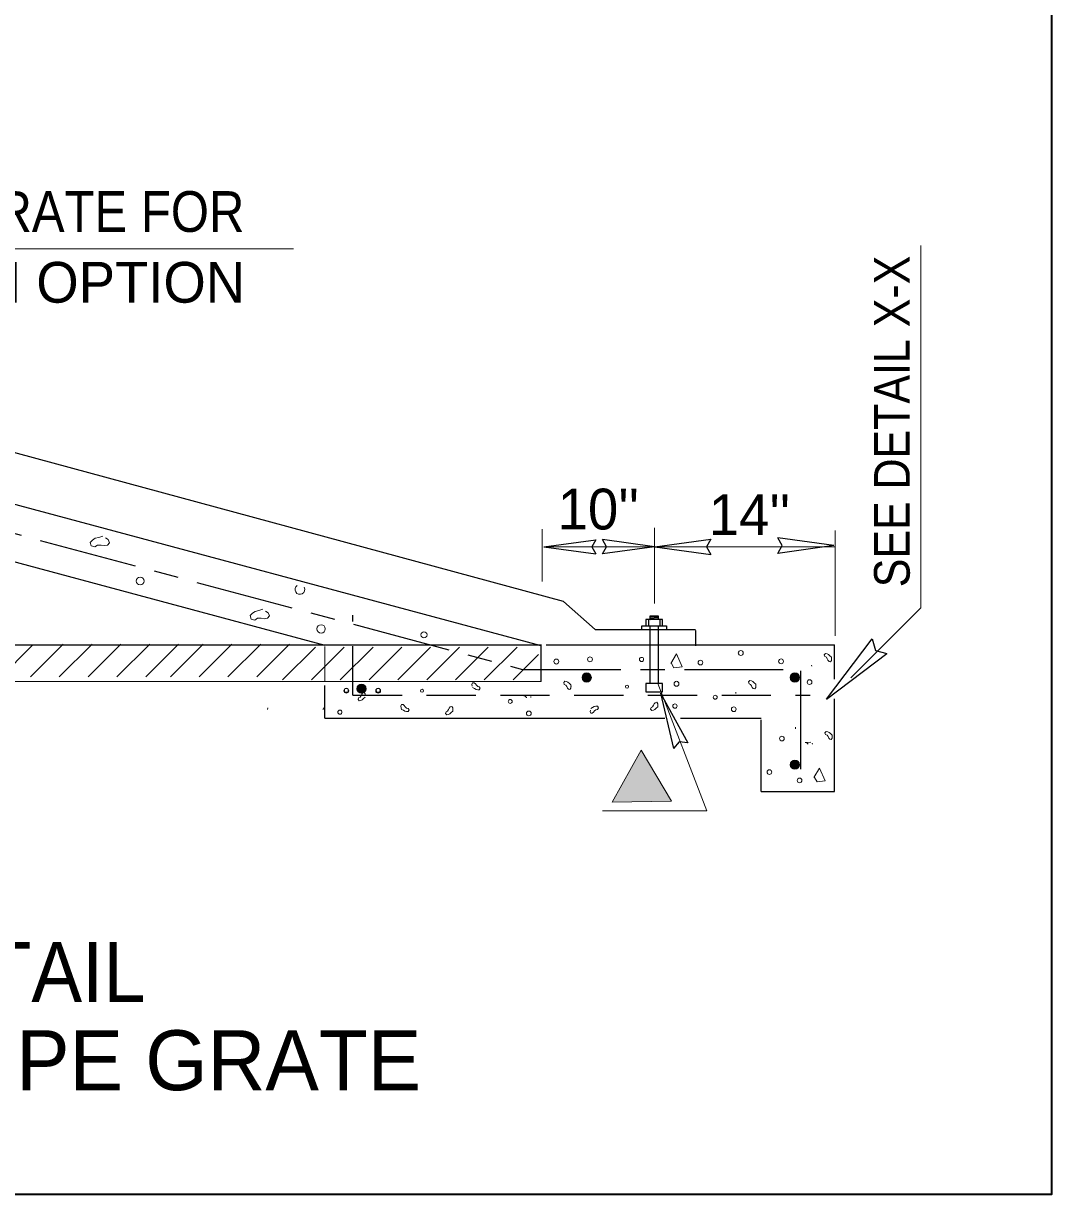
# Model space of a CAD drawing. Extents: x -48 to 619, y -349 to 186.
# Drawn here: x 477.53 to 507.64, y -245.41 to -211.12 of the extents above; entities that cross this region are included whole.
import ezdxf

# ---------------------------------------------------------------- set-up
doc = ezdxf.new("R2010")
doc.units = 0
doc.header["$LTSCALE"] = 0.48
doc.linetypes.add('LONG_DASH_SHORT_DASH', pattern=[9.9, 6, -1.2, 1.5, -1.2])
doc.linetypes.add('MEDIUM_DASHED', pattern=[4.5, 3, -1.5])
for name, color, linetype, lineweight in [('1', 7, 'Continuous', 25), ('14', 7, 'Continuous', 35), ('15', 7, 'Continuous', 13)]:
    doc.layers.add(name, color=color, linetype=linetype, lineweight=lineweight)

msp = doc.modelspace()

# ---------------------------------------------------------------- hatches: boundary and pattern name
at = {"layer": '1'}
for points in [[(494.1626, -230.2701, 1), (493.8915, -230.2701, 1)], [(500.2584, -230.2701, 1), (499.9873, -230.2701, 1)], [(487.5684, -230.5963, 1), (487.2972, -230.5963, 1)], [(494.7748, -233.9148), (495.6183, -232.3997), (496.5088, -233.8878)], [(500.2586, -232.8214, 1), (499.9875, -232.8214, 1)]]:
    msp.add_hatch(color=256, dxfattribs=at).paths.add_polyline_path(points)

# ---------------------------------------------------------------- linework, layer by layer
at = {"layer": '1', "linetype": 'LONG_DASH_SHORT_DASH'}
for p, q in [((441.2955, -216.4373), (492.1422, -230.0308)), ((492.1422, -230.0308), (500.2955, -230.0308)), ((500.2955, -232.9491), (500.2955, -230.0308))]:
    msp.add_line(p, q, dxfattribs=at)
at = {"layer": '1', "lineweight": 13}
for p, q in [((503.8067, -228.231), (503.8067, -217.6218)), ((501.2983, -229.0489), (501.2983, -225.9692)), ((501.7626, -230.2749), (503.8067, -228.231)), ((476.837, -230.2838), (477.7971, -229.3246)), ((477.7417, -230.253), (478.7017, -229.2931)), ((478.5854, -230.253), (479.5451, -229.2931)), ((479.4293, -230.253), (480.3893, -229.2931)), ((480.2727, -230.253), (481.2328, -229.2931)), ((481.1167, -230.253), (482.0768, -229.2931)), ((481.8363, -230.253), (482.7964, -229.2931)), ((482.6802, -230.253), (483.6402, -229.2931)), ((483.5241, -230.253), (484.4841, -229.2931)), ((484.3676, -230.253), (485.3277, -229.2931)), ((485.124, -230.3407), (486.0838, -229.381)), ((485.9674, -230.3407), (486.9276, -229.381)), ((486.8109, -230.3407), (487.7708, -229.381)), ((487.655, -230.3407), (488.6147, -229.381)), ((488.4984, -230.3407), (489.4579, -229.381)), ((489.3421, -230.3407), (490.3016, -229.381)), ((490.1856, -230.3407), (491.1452, -229.381)), ((491.0294, -230.3407), (491.9894, -229.381)), ((491.8729, -230.3407), (492.6199, -229.5938)), ((500.6137, -229.9397), (500.6072, -229.9077)), ((435.0193, -230.3891), (492.6953, -230.3891)), ((498.3958, -230.7333), (498.3896, -230.7014)), ((492.3943, -230.8558), (492.388, -230.8239)), ((500.6339, -232.2192), (500.6274, -232.1877))]:
    msp.add_line(p, q, dxfattribs=at)
at = {"layer": '1'}
for p, q in [((492.7685, -226.4443), (494.2925, -226.2347)), ((496.0163, -226.4427), (494.4921, -226.2334)), ((496.0169, -226.4448), (497.6622, -226.2182)), ((501.2654, -226.4088), (499.6187, -226.1821)), ((492.7685, -226.4443), (494.2925, -226.6535)), ((496.0163, -226.4427), (494.4921, -226.6524)), ((496.0169, -226.4448), (497.6622, -226.6706)), ((501.2654, -226.4088), (499.6187, -226.6349)), ((435.0193, -229.3151), (492.7041, -229.3151)), ((492.6953, -230.3891), (492.6953, -229.3383)), ((492.8414, -229.3151), (501.2857, -229.3151)), ((501.0487, -230.906), (502.3872, -229.1407)), ((501.2857, -230.318), (501.2857, -229.3151)), ((501.0487, -230.906), (502.8138, -229.5677)), ((486.3602, -231.4626), (486.3602, -230.5077)), ((496.1894, -230.7297), (496.9893, -232.1847)), ((496.1894, -230.7297), (496.5677, -232.3467)), ((501.2857, -233.6102), (501.2857, -230.8952)), ((486.3602, -231.4626), (496.3165, -231.4626)), ((496.7779, -231.4626), (499.138, -231.4626)), ((499.138, -233.6102), (499.138, -231.5087)), ((499.138, -233.6102), (501.2857, -233.6102))]:
    msp.add_line(p, q, dxfattribs=at)
at = {"layer": '1', "linetype": 'MEDIUM_DASHED'}
for q in [(487.1811, -228.4401), (500.5674, -230.7895)]:
    msp.add_line((487.1811, -230.7895), q, dxfattribs=at)
at = {"layer": '1', "linetype": 'MEDIUM_DASHED', "lineweight": 13}
msp.add_line((486.3602, -230.3942), (486.3602, -229.3606), dxfattribs=at)
at = {"layer": '1', "lineweight": 13}
for points in [[(462.3291, -220.1249), (465.8087, -217.7214), (485.4439, -217.7214)], [(479.8618, -226.1282), (479.7437, -226.1675), (479.6385, -226.1938), (479.5598, -226.2465), (479.4937, -226.3123), (479.5203, -226.4174), (479.6253, -226.4441), (479.7042, -226.3913), (479.8093, -226.3913), (479.9021, -226.4047), (479.9937, -226.3913), (480.0592, -226.3256), (480.0202, -226.2334), (479.941, -226.1805)], [(484.5448, -228.2708), (484.4267, -228.3105), (484.3213, -228.3371), (484.2423, -228.3892), (484.1767, -228.4547), (484.203, -228.5602), (484.3082, -228.5867), (484.3872, -228.5342), (484.4926, -228.5342), (484.5847, -228.5473), (484.6763, -228.5342), (484.7422, -228.4684), (484.703, -228.3762), (484.6238, -228.3236)], [(496.4852, -229.8557), (496.6531, -229.58), (496.8214, -229.9523), (496.5816, -229.9867), (496.5055, -229.8607)], [(501.1965, -229.6723), (501.1484, -229.6332), (501.1092, -229.5958), (501.0656, -229.5762), (501.0206, -229.5662), (500.9828, -229.6053), (501.0002, -229.6571), (501.0436, -229.6767), (501.0717, -229.7205), (501.0911, -229.7634), (501.1213, -229.7986), (501.1667, -229.8083), (501.1947, -229.7672), (501.1961, -229.7201)], [(501.1969, -229.7182), (501.1958, -229.6732), (501.1944, -229.6717)], [(493.5667, -230.486), (493.5186, -230.4468), (493.4792, -230.4096), (493.4361, -230.3902), (493.3904, -230.3801), (493.3532, -230.4195), (493.3702, -230.4712), (493.4138, -230.4906), (493.4417, -230.5346), (493.4615, -230.5772), (493.4915, -230.6122), (493.5367, -230.6227), (493.5651, -230.5814), (493.5665, -230.5339)], [(498.9787, -230.4659), (498.9309, -230.4263), (498.8913, -230.3897), (498.8479, -230.3699), (498.8026, -230.3599), (498.7655, -230.3991), (498.7826, -230.4508), (498.8257, -230.4699), (498.8542, -230.5143), (498.8734, -230.5568), (498.9037, -230.5921), (498.9487, -230.6022), (498.9773, -230.561), (498.9785, -230.5135)], [(487.5449, -230.8468), (487.4964, -230.8862), (487.457, -230.9242), (487.4138, -230.9432), (487.3687, -230.9536), (487.3312, -230.9142), (487.3481, -230.8622), (487.3916, -230.8432), (487.4195, -230.799), (487.4393, -230.7565), (487.4692, -230.721), (487.5145, -230.7105), (487.5428, -230.7518), (487.5442, -230.7993)], [(490.6867, -230.5659), (490.7426, -230.5939), (490.789, -230.6217), (490.8355, -230.6312), (490.8821, -230.6312), (490.91, -230.5847), (490.8821, -230.5381), (490.8355, -230.5282), (490.7984, -230.4916), (490.7701, -230.4541), (490.7329, -230.4262), (490.6867, -230.4262), (490.6679, -230.4728), (490.6771, -230.5191)], [(493.5672, -230.5323), (493.5661, -230.487), (493.5648, -230.4856)], [(498.9797, -230.512), (498.9782, -230.4667), (498.9772, -230.4653)], [(488.6037, -231.2013), (488.6595, -231.2292), (488.7057, -231.2573), (488.7527, -231.267), (488.7988, -231.267), (488.8268, -231.2202), (488.7988, -231.1738), (488.7527, -231.164), (488.7152, -231.1271), (488.687, -231.0901), (488.6501, -231.0621), (488.6037, -231.0621), (488.5849, -231.1084), (488.5942, -231.1548)], [(492.3526, -230.7937), (492.1832, -230.8054), (492.2299, -230.8143), (492.2668, -230.8518), (492.2697, -230.8558)], [(496.1103, -231.1319), (496.0619, -231.1712), (496.0224, -231.2086), (495.9794, -231.2282), (495.9339, -231.2382), (495.8967, -231.1987), (495.9137, -231.1472), (495.9571, -231.1277), (495.9853, -231.0836), (496.0047, -231.0411), (496.0348, -231.0058), (496.0802, -230.9957), (496.1084, -231.0367), (496.1094, -231.0844)], [(484.6899, -231.1569), (484.6787, -231.2009), (484.6774, -231.2015)], [(486.3171, -231.1569), (486.3062, -231.2009), (486.3045, -231.2015)], [(488.5934, -231.1569), (488.6045, -231.2009), (488.6062, -231.2015)], [(490.1082, -231.2544), (490.0599, -231.2937), (490.0206, -231.3309), (489.9776, -231.3505), (489.932, -231.3605), (489.8947, -231.3211), (489.912, -231.2694), (489.9552, -231.2501), (489.9837, -231.2059), (490.0028, -231.1633), (490.0328, -231.1279), (490.0783, -231.118), (490.1067, -231.159), (490.1078, -231.2065)], [(490.1087, -231.2084), (490.1077, -231.2532), (490.1064, -231.255)], [(494.1453, -231.1744), (494.201, -231.1467), (494.2474, -231.1189), (494.2943, -231.1094), (494.3406, -231.1094), (494.3683, -231.1558), (494.3406, -231.2022), (494.2943, -231.2117), (494.2569, -231.2488), (494.2289, -231.2859), (494.1916, -231.3144), (494.1453, -231.3144), (494.1267, -231.2675), (494.1357, -231.2211)], [(496.1107, -231.0858), (496.1091, -231.1311), (496.1084, -231.1327)], [(500.1388, -231.7739), (500.138, -231.7289), (500.1368, -231.7272)], [(501.2169, -231.9523), (501.1687, -231.9124), (501.1292, -231.8754), (501.0858, -231.8558), (501.0411, -231.846), (501.0035, -231.8849), (501.0206, -231.9364), (501.0635, -231.956), (501.0922, -232.0003), (501.1115, -232.0427), (501.1415, -232.0781), (501.1871, -232.0881), (501.2152, -232.0471), (501.2165, -231.9998)], [(501.2176, -231.9978), (501.2158, -231.9528), (501.215, -231.9512)], [(500.5922, -232.1575), (500.423, -232.1692), (500.4695, -232.1781), (500.5068, -232.2156), (500.5096, -232.2192)], [(500.6762, -233.1937), (500.8437, -232.9184), (501.0125, -233.2906), (500.7724, -233.3249), (500.6968, -233.1989)]]:
    msp.add_lwpolyline(points, dxfattribs=at)
at = {"layer": '1'}
for points in [[(494.2925, -226.2347), (494.1749, -226.4466), (494.2925, -226.6535)], [(494.4921, -226.6524), (494.61, -226.4407), (494.4921, -226.2334)], [(497.6622, -226.2182), (497.5349, -226.4463), (497.6622, -226.6706)], [(499.6187, -226.6349), (499.7467, -226.407), (499.6187, -226.1821)], [(502.3872, -229.1407), (502.4823, -229.4764), (502.8138, -229.5677)], [(496.9893, -232.1847), (496.7317, -232.1475), (496.5677, -232.3467)]]:
    msp.add_lwpolyline(points, dxfattribs=at)
at = {"layer": '1', "lineweight": 13}
msp.add_lwpolyline([(494.7748, -233.9148), (495.6183, -232.3997), (496.5088, -233.8878)], close=True, dxfattribs=at)
for centre, radius in [((480.9536, -227.4442), 0.1149), ((486.2493, -228.846), 0.1231), ((489.263, -229.02), 0.0894), ((494.1225, -229.7358), 0.0713), ((495.6325, -229.7414), 0.0616), ((498.5375, -229.5523), 0.0713), ((493.1373, -229.8024), 0.0713), ((497.3578, -229.8331), 0.0689), ((499.7178, -229.7966), 0.0713), ((494.0271, -230.2701), 0.1356), ((496.6572, -230.4521), 0.0713), ((500.1229, -230.2701), 0.1356), ((500.552, -230.4031), 0.0689), ((486.9883, -230.6567), 0.0713), ((486.9893, -230.6442), 0.0575), ((487.4328, -230.5963), 0.1356), ((487.9222, -230.6567), 0.0713), ((487.9211, -230.6442), 0.0575), ((489.2056, -230.6583), 0.0447), ((495.2074, -230.536), 0.0447), ((491.7873, -230.9696), 0.0575), ((496.609, -231.1051), 0.0616), ((497.7892, -230.8473), 0.0575), ((486.7995, -231.2837), 0.0616), ((492.3325, -231.3191), 0.0689), ((498.3343, -231.1968), 0.0689), ((499.7434, -232.057), 0.0689), ((500.1231, -232.8214), 0.1356), ((499.3762, -233.0362), 0.0689), ((500.2597, -233.2811), 0.0689)]:
    msp.add_circle(centre, radius, dxfattribs=at)
msp.add_arc((485.6296, -227.6923), 0.1427, 122.17944, 27.75758, dxfattribs=at)
at = {"layer": '14'}
msp.add_lwpolyline([(507.6377, -176.8372), (507.6377, -245.4057), (427.8911, -245.4057)], dxfattribs=at)
at = {"layer": '15', "lineweight": 25}
for p, q in [((492.6953, -229.3383), (440.3107, -215.3)), ((493.3492, -228.0481), (445.8018, -215.1754)), ((486.3729, -229.3297), (462.0442, -222.8102)), ((493.3492, -228.0481), (494.2766, -228.8597)), ((495.8325, -228.5727), (495.8325, -228.7562)), ((495.8812, -228.4977), (496.1226, -228.4786)), ((495.8812, -228.5337), (496.1226, -228.5142)), ((495.8812, -228.5701), (496.1226, -228.5503)), ((496.1711, -228.5727), (496.1711, -228.7562)), ((494.2766, -228.8597), (497.2148, -228.8597)), ((495.8812, -230.4445), (495.8812, -228.7536)), ((497.2148, -228.8976), (497.2148, -229.3431))]:
    msp.add_line(p, q, dxfattribs=at)
at = {"layer": '15'}
for p, q in [((492.7245, -227.4576), (492.7245, -225.9307)), ((496.0165, -228.1056), (496.0165, -225.8922)), ((492.9033, -226.4436), (496.0165, -226.4436)), ((496.0065, -226.4436), (501.2983, -226.4436))]:
    msp.add_line(p, q, dxfattribs=at)
at = {"layer": '15', "lineweight": 25}
msp.add_lwpolyline([(496.0017, -228.7536), (496.243, -228.7536), (496.243, -228.5701), (495.7602, -228.5701), (495.7602, -228.7536)], close=True, dxfattribs=at)
for points in [[(495.8812, -228.5701), (495.8812, -228.4638), (496.1226, -228.4638), (496.1226, -228.5701)], [(495.6396, -228.8502), (495.6396, -228.7536), (496.3645, -228.7536), (496.3645, -228.8502)], [(496.1226, -228.7536), (496.1226, -230.4445), (495.7602, -230.4445), (495.7602, -230.6857), (496.243, -230.6857), (496.243, -230.4445), (496.1226, -230.4445)]]:
    msp.add_lwpolyline(points, dxfattribs=at)
at = {"layer": '15'}
msp.add_lwpolyline([(496.1129, -230.4447), (497.5434, -234.1749), (494.4922, -234.1749)], dxfattribs=at)

# ---------------------------------------------------------------- texts
at = {"layer": '1', "width": 0.9}
msp.add_text('PIPE SAFETY GRATE FOR', height=1.193, dxfattribs=at).set_placement((465.9744, -217.224))
msp.add_text('SEE DETAIL X-X', height=1.044, rotation=90, dxfattribs=at).set_placement((503.4839, -227.6265))
at = {"layer": '1'}
msp.add_text('CROSS DRAIN OPTION', height=1.193, dxfattribs=at).set_placement((466.3885, -219.2965))
at = {"layer": '14', "width": 0.95}
msp.add_text('INSTALLATION DETAIL', height=1.754, dxfattribs=at).set_placement((456.8427, -239.7677))
at = {"layer": '14'}
msp.add_text('CROSS DRAIN WITH PIPE GRATE', height=1.754, dxfattribs=at).set_placement((451.5196, -242.3506))
at = {"layer": '15'}
for s, p in [("10''", (493.1765, -225.935)), ("14''", (497.6013, -226.0969))]:
    msp.add_text(s, height=1.193, dxfattribs=at).set_placement(p)

doc.saveas('drawing.dxf')
